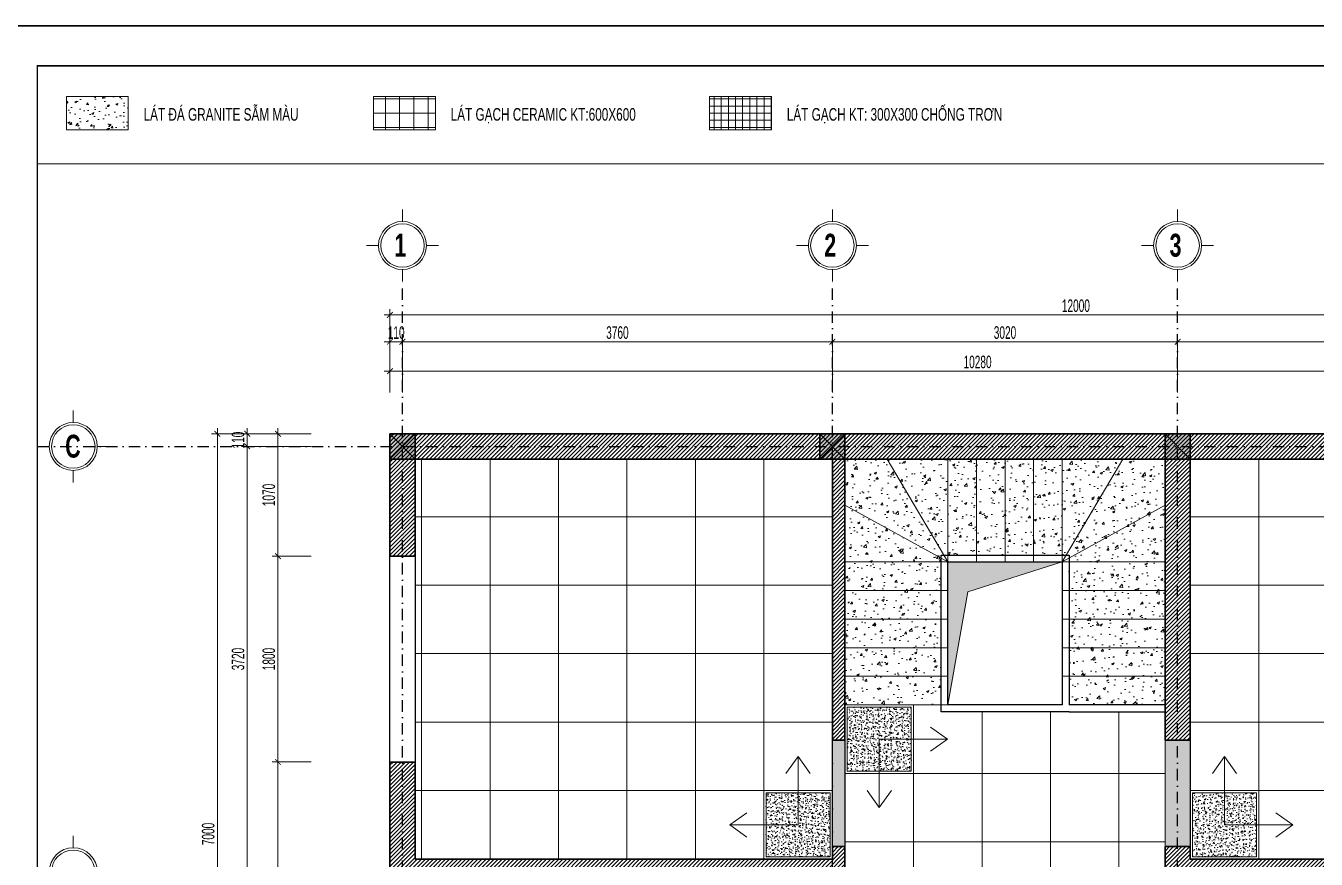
# Model space of a CAD drawing. Header units: inches. Extents: x 274208 to 641690, y -81912 to 129129.
# Drawn here: x 553686 to 564973, y 96778 to 104067 of the extents above; entities that cross this region are included whole.
import ezdxf

# ---------------------------------------------------------------- set-up
doc = ezdxf.new("R2010")
doc.units = ezdxf.units.IN
doc.header["$MEASUREMENT"] = 0
doc.header["$PDMODE"] = 3
doc.linetypes.add('DASHDOT', pattern=[1, 0.5, -0.25, 0, -0.25])
doc.linetypes.add('HIDDEN', pattern=[0.375, 0.25, -0.125])
for name, color, linetype, lineweight in [('01.Cut', 255, 'Continuous', 35), ('03.Manh', 251, 'Continuous', 13), ('05.Text', 253, 'Continuous', 18), ('06.betong', 2, 'Continuous', 35), ('08.Dim', 156, 'Continuous', 15), ('09.Hatch', 250, 'Continuous', 5), ('11.Khung bo', 32, 'Continuous', 50), ('12.Khung', 36, 'Continuous', 25)]:
    doc.layers.add(name, color=color, linetype=linetype, lineweight=lineweight)
doc.layers.add('NET VUA', color=143, linetype='Continuous')
doc.layers.add('TRUC', color=250, linetype='DASHDOT')
doc.layers.add('Tpl_Bound', color=1, linetype='Continuous', plot=False)
doc.styles.add('AVANTHB', font='')
doc.styles.add('TT5_Text Dim', font='hoatbif.shx', dxfattribs={"width": 0.6})
doc.styles.get('AVANTHB').set_extended_font_data('.VnAvantH', bold=True)
doc.dimstyles.new('TT5_Dim 1-50', dxfattribs={"dimscale": 50, "dimtxt": 2.2, "dimasz": 1, "dimexe": 1, "dimexo": 0.5, "dimgap": 0.5, "dimtad": 1, "dimdec": 0, "dimzin": 0, "dimdsep": 46, "dimtxsty": 'TT5_Text Dim', "dimblk": 'ARCHTICK', "dimcen": 0, "dimdle": 1, "dimclrd": 256, "dimclre": 256, "dimclrt": 1, "dimadec": 0, "dimazin": 0, "dimtfac": 0.015, "dimtdec": 0, "dimtix": 1, "dimtmove": 2, "dimatfit": 3, "dimldrblk": 'DOT', "dimfxl": 1, "dimtolj": 1, "dimtzin": 0, "dimlwd": -1, "dimlwe": -1, "dimarcsym": 1})

# ---------------------------------------------------------------- blocks, each defined once
blk = doc.blocks.new('100')
at = {"layer": '11.Khung bo', "const_width": 26.7}
blk.add_lwpolyline([(1860913, -945240), (1860913, -916940), (1896063, -916940), (1896063, -945240)], close=True, dxfattribs=at)
at = {"layer": '12.Khung', "color": 1}
blk.add_lwpolyline([(1901579, -945940), (1901579, -916240), (1859580, -916240), (1859580, -945940)], close=True, dxfattribs=at)
blk = doc.blocks.new('\xad3yjrtuktyl')
at = {"layer": '06.betong'}
blk.add_hatch(color=0, dxfattribs=at).paths.add_polyline_path([(-110, -110), (110, -110), (110, 110), (-110, 110)])
at = {"layer": '06.betong', "color": 0}
for p, q in [((-110, 110), (110, -110)), ((-110, -110), (110, 110))]:
    blk.add_line(p, q, dxfattribs=at)
blk.add_lwpolyline([(-110, -110), (110, -110), (110, 110), (-110, 110)], close=True, dxfattribs=at)
blk = doc.blocks.new('DANHTRUC')
for p, q in [((980383, -947347), (980383, -947137)), ((979963, -947767), (979753, -947767)), ((980803, -947767), (981013, -947767)), ((980383, -948187), (980383, -948397))]:
    blk.add_line(p, q)
for radius in [420, 380]:
    blk.add_circle((980383, -947767), radius)
blk = doc.blocks.new('_ARCHTICK')
at = {"color": 0, "linetype": 'ByBlock', "const_width": 0.15}
blk.add_lwpolyline([(-0.5, -0.5), (0.5, 0.5)], dxfattribs=at)
blk = doc.blocks.new('*D615')
at = {"layer": '08.Dim', "transparency": 16777216}
for p, q in [((556183, 100498), (555842, 100498)), ((555892, 100548), (555892, 99378)), ((556183, 99428), (555842, 99428))]:
    blk.add_line(p, q, dxfattribs=at)
at = {"layer": 'Defpoints', "color": 0, "transparency": 16777216}
for p in [(556208, 100498), (555892, 99428), (556208, 99428)]:
    blk.add_point(p, dxfattribs=at)
at = {"layer": '08.Dim', "transparency": 16777216, "xscale": 50, "yscale": 50, "zscale": 50}
for p, rotation in [((555892, 100498), 90), ((555892, 99428), 270)]:
    blk.add_blockref('_ARCHTICK', p, dxfattribs=dict(at, rotation=rotation))
at = {"layer": '08.Dim', "color": 1, "transparency": 16777216, "insert": (555812, 99963), "char_height": 110, "attachment_point": 5, "rotation": 90, "style": 'TT5_Text Dim'}
blk.add_mtext('\\A1;1070', dxfattribs=at)
blk = doc.blocks.new('_DOT')
at = {"color": 1, "linetype": 'ByBlock'}
blk.add_line((-0.5, 0), (-1, 0), dxfattribs=at)
at = {"color": 1, "linetype": 'ByBlock', "const_width": 0.5}
blk.add_lwpolyline([(-0.25, 0, 1), (0.25, 0, 1)], format="xyb", close=True, dxfattribs=at)
blk = doc.blocks.new('*D616')
at = {"layer": '08.Dim', "transparency": 16777216}
for p, q in [((555892, 99478), (555892, 97578)), ((556183, 99428), (555842, 99428)), ((556183, 97628), (555842, 97628))]:
    blk.add_line(p, q, dxfattribs=at)
at = {"layer": 'Defpoints', "color": 0, "transparency": 16777216}
for p in [(556208, 99428), (555892, 97628), (556208, 97628)]:
    blk.add_point(p, dxfattribs=at)
at = {"layer": '08.Dim', "transparency": 16777216, "xscale": 50, "yscale": 50, "zscale": 50}
for p, rotation in [((555892, 99428), 90), ((555892, 97628), 270)]:
    blk.add_blockref('_ARCHTICK', p, dxfattribs=dict(at, rotation=rotation))
at = {"layer": '08.Dim', "color": 1, "transparency": 16777216, "insert": (555812, 98528), "char_height": 110, "attachment_point": 5, "rotation": 90, "style": 'TT5_Text Dim'}
blk.add_mtext('\\A1;1800', dxfattribs=at)
blk = doc.blocks.new('*D617')
at = {"layer": '08.Dim', "transparency": 16777216}
for p, q in [((556183, 97628), (555842, 97628)), ((555892, 97678), (555892, 93448)), ((556183, 93498), (555842, 93498))]:
    blk.add_line(p, q, dxfattribs=at)
at = {"layer": 'Defpoints', "color": 0, "transparency": 16777216}
for p in [(556208, 97628), (555892, 93498), (556208, 93498)]:
    blk.add_point(p, dxfattribs=at)
at = {"layer": '08.Dim', "transparency": 16777216, "xscale": 50, "yscale": 50, "zscale": 50}
for p, rotation in [((555892, 97628), 90), ((555892, 93498), 270)]:
    blk.add_blockref('_ARCHTICK', p, dxfattribs=dict(at, rotation=rotation))
at = {"layer": '08.Dim', "color": 1, "transparency": 16777216, "insert": (555812, 95563), "char_height": 110, "attachment_point": 5, "rotation": 90, "style": 'TT5_Text Dim'}
blk.add_mtext('\\A1;4130', dxfattribs=at)
blk = doc.blocks.new('*D618')
at = {"layer": '08.Dim', "transparency": 16777216}
for p, q in [((556183, 100498), (555573, 100498)), ((555623, 100498), (555623, 100548)), ((555623, 100498), (555623, 100388)), ((556183, 100388), (555573, 100388)), ((555623, 100388), (555623, 100338))]:
    blk.add_line(p, q, dxfattribs=at)
at = {"layer": 'Defpoints', "color": 0, "transparency": 16777216}
for p in [(556208, 100498), (555623, 100388), (556208, 100388)]:
    blk.add_point(p, dxfattribs=at)
at = {"layer": '08.Dim', "transparency": 16777216, "xscale": 50, "yscale": 50, "zscale": 50}
for p, rotation in [((555623, 100498), 270), ((555623, 100388), 90)]:
    blk.add_blockref('_ARCHTICK', p, dxfattribs=dict(at, rotation=rotation))
at = {"layer": '08.Dim', "color": 1, "transparency": 16777216, "insert": (555543, 100443), "char_height": 110, "attachment_point": 5, "rotation": 90, "style": 'TT5_Text Dim'}
blk.add_mtext('\\A1;110', dxfattribs=at)
blk = doc.blocks.new('*D619')
at = {"layer": '08.Dim', "transparency": 16777216}
for p, q in [((556183, 100388), (555573, 100388)), ((555623, 100438), (555623, 96618)), ((556183, 96668), (555573, 96668))]:
    blk.add_line(p, q, dxfattribs=at)
at = {"layer": 'Defpoints', "color": 0, "transparency": 16777216}
for p in [(556208, 100388), (555623, 96668), (556208, 96668)]:
    blk.add_point(p, dxfattribs=at)
at = {"layer": '08.Dim', "transparency": 16777216, "xscale": 50, "yscale": 50, "zscale": 50}
for p, rotation in [((555623, 100388), 90), ((555623, 96668), 270)]:
    blk.add_blockref('_ARCHTICK', p, dxfattribs=dict(at, rotation=rotation))
at = {"layer": '08.Dim', "color": 1, "transparency": 16777216, "insert": (555543, 98528), "char_height": 110, "attachment_point": 5, "rotation": 90, "style": 'TT5_Text Dim'}
blk.add_mtext('\\A1;3720', dxfattribs=at)
blk = doc.blocks.new('*D622')
at = {"layer": '08.Dim', "transparency": 16777216}
for p, q in [((556183, 100498), (555312, 100498)), ((555362, 100548), (555362, 93448)), ((556183, 93498), (555312, 93498))]:
    blk.add_line(p, q, dxfattribs=at)
at = {"layer": 'Defpoints', "color": 0, "transparency": 16777216}
for p in [(556208, 100498), (555362, 93498), (556208, 93498)]:
    blk.add_point(p, dxfattribs=at)
at = {"layer": '08.Dim', "transparency": 16777216, "xscale": 50, "yscale": 50, "zscale": 50}
for p, rotation in [((555362, 100498), 90), ((555362, 93498), 270)]:
    blk.add_blockref('_ARCHTICK', p, dxfattribs=dict(at, rotation=rotation))
at = {"layer": '08.Dim', "color": 1, "transparency": 16777216, "insert": (555282, 96998), "char_height": 110, "attachment_point": 5, "rotation": 90, "style": 'TT5_Text Dim'}
blk.add_mtext('\\A1;7000', dxfattribs=at)
blk = doc.blocks.new('*D636')
at = {"layer": '08.Dim', "transparency": 16777216}
for p, q in [((556821, 101046), (567201, 101046)), ((556871, 100859), (556871, 101096)), ((567151, 100859), (567151, 101096))]:
    blk.add_line(p, q, dxfattribs=at)
at = {"layer": 'Defpoints', "color": 0, "transparency": 16777216}
for p in [(567151, 101046), (556871, 100834), (567151, 100834)]:
    blk.add_point(p, dxfattribs=at)
at = {"layer": '08.Dim', "transparency": 16777216, "xscale": 50, "yscale": 50, "zscale": 50, "rotation": 180}
blk.add_blockref('_ARCHTICK', (556871, 101046), dxfattribs=at)
at = {"layer": '08.Dim', "transparency": 16777216, "xscale": 50, "yscale": 50, "zscale": 50}
blk.add_blockref('_ARCHTICK', (567151, 101046), dxfattribs=at)
at = {"layer": '08.Dim', "color": 1, "transparency": 16777216, "insert": (562011, 101126), "char_height": 110, "attachment_point": 5, "style": 'TT5_Text Dim'}
blk.add_mtext('\\A1;10280', dxfattribs=at)
blk = doc.blocks.new('*D638')
at = {"layer": '08.Dim', "transparency": 16777216}
for p, q in [((556871, 100859), (556871, 101353)), ((556981, 100859), (556981, 101353)), ((556871, 101303), (556821, 101303)), ((556871, 101303), (556981, 101303)), ((556981, 101303), (557031, 101303))]:
    blk.add_line(p, q, dxfattribs=at)
at = {"layer": 'Defpoints', "color": 0, "transparency": 16777216}
for p in [(556981, 101303), (556871, 100834), (556981, 100834)]:
    blk.add_point(p, dxfattribs=at)
at = {"layer": '08.Dim', "transparency": 16777216, "xscale": 50, "yscale": 50, "zscale": 50}
blk.add_blockref('_ARCHTICK', (556871, 101303), dxfattribs=at)
at = {"layer": '08.Dim', "transparency": 16777216, "xscale": 50, "yscale": 50, "zscale": 50, "rotation": 180}
blk.add_blockref('_ARCHTICK', (556981, 101303), dxfattribs=at)
at = {"layer": '08.Dim', "color": 1, "transparency": 16777216, "insert": (556926, 101383), "char_height": 110, "attachment_point": 5, "style": 'TT5_Text Dim'}
blk.add_mtext('\\A1;110', dxfattribs=at)
blk = doc.blocks.new('*D639')
at = {"layer": '08.Dim', "transparency": 16777216}
for p, q in [((556981, 100859), (556981, 101353)), ((560741, 100859), (560741, 101353)), ((556931, 101303), (560791, 101303))]:
    blk.add_line(p, q, dxfattribs=at)
at = {"layer": 'Defpoints', "color": 0, "transparency": 16777216}
for p in [(560741, 101303), (556981, 100834), (560741, 100834)]:
    blk.add_point(p, dxfattribs=at)
at = {"layer": '08.Dim', "transparency": 16777216, "xscale": 50, "yscale": 50, "zscale": 50, "rotation": 180}
blk.add_blockref('_ARCHTICK', (556981, 101303), dxfattribs=at)
at = {"layer": '08.Dim', "transparency": 16777216, "xscale": 50, "yscale": 50, "zscale": 50}
blk.add_blockref('_ARCHTICK', (560741, 101303), dxfattribs=at)
at = {"layer": '08.Dim', "color": 1, "transparency": 16777216, "insert": (558861, 101383), "char_height": 110, "attachment_point": 5, "style": 'TT5_Text Dim'}
blk.add_mtext('\\A1;3760', dxfattribs=at)
blk = doc.blocks.new('*D640')
at = {"layer": '08.Dim', "transparency": 16777216}
for p, q in [((560741, 100859), (560741, 101353)), ((563761, 100859), (563761, 101353)), ((560691, 101303), (563811, 101303))]:
    blk.add_line(p, q, dxfattribs=at)
at = {"layer": 'Defpoints', "color": 0, "transparency": 16777216}
for p in [(563761, 101303), (560741, 100834), (563761, 100834)]:
    blk.add_point(p, dxfattribs=at)
at = {"layer": '08.Dim', "transparency": 16777216, "xscale": 50, "yscale": 50, "zscale": 50, "rotation": 180}
blk.add_blockref('_ARCHTICK', (560741, 101303), dxfattribs=at)
at = {"layer": '08.Dim', "transparency": 16777216, "xscale": 50, "yscale": 50, "zscale": 50}
blk.add_blockref('_ARCHTICK', (563761, 101303), dxfattribs=at)
at = {"layer": '08.Dim', "color": 1, "transparency": 16777216, "insert": (562251, 101383), "char_height": 110, "attachment_point": 5, "style": 'TT5_Text Dim'}
blk.add_mtext('\\A1;3020', dxfattribs=at)
blk = doc.blocks.new('*D641')
at = {"layer": '08.Dim', "transparency": 16777216}
for p, q in [((563761, 100859), (563761, 101353)), ((568261, 100859), (568261, 101353)), ((563711, 101303), (568311, 101303))]:
    blk.add_line(p, q, dxfattribs=at)
at = {"layer": 'Defpoints', "color": 0, "transparency": 16777216}
for p in [(568261, 101303), (563761, 100834), (568261, 100834)]:
    blk.add_point(p, dxfattribs=at)
at = {"layer": '08.Dim', "transparency": 16777216, "xscale": 50, "yscale": 50, "zscale": 50, "rotation": 180}
blk.add_blockref('_ARCHTICK', (563761, 101303), dxfattribs=at)
at = {"layer": '08.Dim', "transparency": 16777216, "xscale": 50, "yscale": 50, "zscale": 50}
blk.add_blockref('_ARCHTICK', (568261, 101303), dxfattribs=at)
at = {"layer": '08.Dim', "color": 1, "transparency": 16777216, "insert": (566011, 101383), "char_height": 110, "attachment_point": 5, "style": 'TT5_Text Dim'}
blk.add_mtext('\\A1;4500', dxfattribs=at)
blk = doc.blocks.new('*D643')
at = {"layer": '08.Dim', "transparency": 16777216}
for p, q in [((556871, 100859), (556871, 101588)), ((568871, 100859), (568871, 101588)), ((556821, 101538), (568921, 101538))]:
    blk.add_line(p, q, dxfattribs=at)
at = {"layer": 'Defpoints', "color": 0, "transparency": 16777216}
for p in [(568871, 101538), (556871, 100834), (568871, 100834)]:
    blk.add_point(p, dxfattribs=at)
at = {"layer": '08.Dim', "transparency": 16777216, "xscale": 50, "yscale": 50, "zscale": 50, "rotation": 180}
blk.add_blockref('_ARCHTICK', (556871, 101538), dxfattribs=at)
at = {"layer": '08.Dim', "transparency": 16777216, "xscale": 50, "yscale": 50, "zscale": 50}
blk.add_blockref('_ARCHTICK', (568871, 101538), dxfattribs=at)
at = {"layer": '08.Dim', "color": 1, "transparency": 16777216, "insert": (562871, 101618), "char_height": 110, "attachment_point": 5, "style": 'TT5_Text Dim'}
blk.add_mtext('\\A1;12000', dxfattribs=at)
blk = doc.blocks.new('jhgfyhtfhdfdf')
at = {"layer": '09.Hatch'}
h = blk.add_hatch(dxfattribs=at)
h.set_pattern_fill('AR-CONC', color=256, scale=10, double=1)
h.set_pattern_definition([(50, (-155818.35, 46424.25), (71.726018, -6.275213), [7.5, -82.5]), (355, (-155818.35, 46424.25), (-13.875133, 75.219213), [6, -66]), (100.451444, (-155812.375, 46423.73), (57.850885, 68.944), [6.37402, -70.11421]), (46.1842, (-155818.35, 46444.25), (106.724133, -16.55193), [11.25, -123.75]), (96.635635, (-155809.46, 46442.87), (93.466195, 97.41186), [9.561034, -105.171376]), (351.184164, (-155818.35, 46444.25), (93.466195, 97.41186), [9, -99]), (21, (-155808.35, 46439.25), (59.690705, -40.26189), [7.5, -82.5]), (326, (-155808.35, 46439.25), (24.331533, 72.515005), [6, -66]), (71.451445, (-155803.38, 46435.896), (84.022238, 32.253115), [6.37402, -70.11421]), (37.5, (-155818.352, 46424.25), (1.2159855, 33.2893854), [0, -65.2, 0, -67, 0, -66.25]), (7.5, (-155818.352, 46424.25), (26.306954, 39.441171), [0, -38.2, 0, -63.7, 0, -25.25]), (327.5, (-155840.652, 46424.25), (53.3822436, -2.255487), [0, -25, 0, -78, 0, -103.5]), (317.5, (-155850.65, 46424.25), (58.318617, 10.010498), [0, -32.5, 0, -51.8, 0, -73.5])])
h.paths.add_polyline_path([(-280, -280), (280, -280), (280, 280), (-280, 280)])
at = {"layer": '09.Hatch', "color": 1}
for p, q in [((0, 597), (-106, 449)), ((0, 0), (0, 597)), ((0, 597), (106, 449)), ((0, 0), (597, 0)), ((597, 0), (449, 106)), ((597, 0), (449, -106))]:
    blk.add_line(p, q, dxfattribs=at)
at = {"layer": '09.Hatch'}
blk.add_lwpolyline([(-300, -300), (300, -300), (300, 300), (-300, 300)], close=True, dxfattribs=at)
at = {"layer": '09.Hatch', "color": 1}
blk.add_lwpolyline([(-280, -280), (280, -280), (280, 280), (-280, 280)], close=True, dxfattribs=at)

msp = doc.modelspace()

# ---------------------------------------------------------------- hatches: boundary and pattern name
at = {"layer": '09.Hatch'}
h = msp.add_hatch(dxfattribs=at)
h.set_pattern_fill('AR-CONC', color=256, scale=25, style=0)
h.set_pattern_definition([(50, (610895.27, 61046.08), (179.31505, -15.68803), [18.75, -206.25]), (355, (610895.27, 61046.08), (-34.68783, 188.04803), [15, -165]), (100.45144, (610910.2, 61044.77), (144.6272, 172.36), [15.93505, -175.28553]), (46.1842, (610895.27, 61096.08), (266.8103, -41.3798), [28.125, -309.375]), (96.63564, (610917.5, 61092.63), (233.6655, 243.52965), [23.9026, -262.9284]), (351.18416, (610895.27, 61096.08), (233.6655, 243.5297), [22.5, -247.5]), (21, (610920.27, 61083.58), (149.22676, -100.65472), [18.75, -206.25]), (326, (610920.27, 61083.58), (60.82883, 181.2875), [15, -165]), (71.45144, (610932.7, 61075.2), (210.0556, 80.6328), [15.93505, -175.28553]), (37.5, (610895.265, 61046.08), (3.039964, 83.223463), [0, -163, 0, -167.5, 0, -165.625]), (7.5, (610895.265, 61046.08), (65.76738, 98.60293), [0, -95.5, 0, -159.25, 0, -63.125]), (327.5, (610839.515, 61046.08), (133.45561, -5.63872), [0, -62.5, 0, -195, 0, -258.75]), (317.5, (610814.52, 61046.08), (145.79654, 25.02625), [0, -81.25, 0, -129.5, 0, -183.75])])
h.paths.add_polyline_path([(554041.3, 103449.4), (554583, 103449.4), (554583, 103156), (554041.3, 103156)])
at = {"layer": '09.Hatch', "linetype": 'HIDDEN'}
h = msp.add_hatch(dxfattribs=at)
h.set_pattern_fill('NET', color=256, scale=1000, style=0)
h.set_pattern_definition([(0, (566331.2, 99677.58), (0, 125), []), (90, (566331.2, 99677.58), (-125, 8e-15), [])])
h.paths.add_polyline_path([(556727.5, 103449.4), (557269.1, 103449.4), (557269.1, 103156), (556727.5, 103156)])
h = msp.add_hatch(dxfattribs=at)
h.set_pattern_fill('NET', color=256, scale=500, style=0)
h.set_pattern_definition([(0, (566331.196, 99677.585), (0, 62.5), []), (90, (566331.196, 99677.585), (-62.5, 4e-15), [])])
h.paths.add_polyline_path([(559667.6, 103449.4), (560209.2, 103449.4), (560209.2, 103156), (559667.6, 103156)])
at = {"layer": '09.Hatch'}
h = msp.add_hatch(dxfattribs=at)
h.set_pattern_fill('ANSI31', color=256, scale=200)
h.set_pattern_definition([(45, (556871.196, 93497.585), (-17.67767, 17.67767), [])])
h.paths.add_polyline_path([(557091.2, 100277.6), (558641.2, 100277.6), (560741.2, 100277.6), (560741.2, 97817.6), (560851.2, 97817.6), (560851.2, 100277.6), (561351.2, 100277.6), (563651.2, 100277.6), (563651.2, 97817.6), (563871.2, 97817.6), (563871.2, 100277.6), (566931.2, 100277.6), (566931.2, 100027.6), (567151.2, 100027.6), (567151.2, 100497.6), (561351.2, 100497.6), (558641.2, 100497.6), (556871.2, 100497.6), (556871.2, 99427.6), (557091.2, 99427.6)])
h.paths.add_polyline_path([(557091.2, 96667.6), (560741.2, 96667.6), (560741.2, 96447.6), (560851.2, 96447.6), (560851.2, 96777.6), (560851.2, 96887.6), (560741.2, 96887.6), (560741.2, 96777.6), (557091.2, 96777.6), (557091.2, 97627.6), (556871.2, 97627.6), (556871.2, 94857.6), (556871.2, 93497.6), (558691.2, 93497.6), (558691.2, 93717.6), (557091.2, 93717.6), (557091.2, 94857.6)])
h.paths.add_polyline_path([(560741.2, 93717.6), (560091.2, 93717.6), (560091.2, 93497.6), (561851.2, 93497.6), (561851.2, 93717.6), (560851.2, 93717.6), (560851.2, 95017.6), (562741.2, 95017.6), (562741.2, 95127.6), (560851.2, 95127.6), (560851.2, 95517.6), (560741.2, 95517.6)])
h.paths.add_polyline_path([(564161.2, 93497.6), (564161.2, 93717.6), (563761.2, 93717.6), (563761.2, 95517.6), (563651.2, 95517.6), (563651.2, 95127.6), (563541.2, 95127.6), (563541.2, 95017.6), (563651.2, 95017.6), (563651.2, 93717.6), (562451.2, 93717.6), (562451.2, 93497.6)])
h.paths.add_polyline_path([(565361.2, 93717.6), (565361.2, 93497.6), (568871.2, 93497.6), (569171.2, 93497.6), (569171.2, 93717.6), (568871.2, 93717.6), (568871.2, 94717.6), (568981.2, 94717.6), (568981.2, 95117.6), (568651.2, 95117.6), (568651.2, 93717.6)])
h.paths.add_polyline_path([(567151.2, 96777.6), (567151.2, 97027.6), (566931.2, 97027.6), (566931.2, 96777.6), (563871.2, 96777.6), (563871.2, 96887.6), (563651.2, 96887.6), (563651.2, 96777.6), (563651.2, 96447.6), (563761.2, 96447.6), (563761.2, 96667.6), (566931.2, 96667.6), (566931.2, 96557.6), (568651.2, 96557.6), (568871.2, 96557.6), (568871.2, 96777.6), (567871.2, 96777.6)])
at = {"layer": '09.Hatch', "linetype": 'HIDDEN'}
h = msp.add_hatch(dxfattribs=at)
h.set_pattern_fill('NET', color=256, scale=4790, style=0)
h.set_pattern_definition([(0, (560141.2, 97377.6), (0, 598.75), []), (90, (560141.2, 97377.6), (-598.75, 4e-14), [])])
h.paths.add_polyline_path([(557091.2, 100277.6), (560741.2, 100277.6), (560741.2, 96777.6), (557091.2, 96777.6)])
at = {"layer": '09.Hatch'}
h = msp.add_hatch(dxfattribs=at)
h.set_pattern_fill('AR-CONC', color=256, scale=30, style=0)
h.set_pattern_definition([(50, (560851.2, 98127.58), (215.178, -18.826), [22.5, -247.5]), (355, (560851.2, 98127.58), (-41.625, 225.658), [18, -198]), (100.4514, (560869.13, 98126.02), (173.553, 206.832), [19.122, -210.343]), (46.184, (560851.2, 98187.58), (320.172, -49.656), [33.75, -371.25]), (96.636, (560877.88, 98183.45), (280.399, 292.236), [28.683, -315.514]), (351.184, (560851.2, 98187.6), (280.4, 292.236), [27, -297]), (21, (560881.2, 98172.58), (179.072, -120.786), [22.5, -247.5]), (326, (560881.2, 98172.58), (72.995, 217.545), [18, -198]), (71.4514, (560896.12, 98162.52), (252.067, 96.759), [19.122, -210.343]), (37.5, (560851.2, 98127.585), (3.648, 99.8682), [0, -195.6, 0, -201, 0, -198.75]), (7.5, (560851.2, 98127.58), (78.921, 118.3235), [0, -114.6, 0, -191.1, 0, -75.75]), (327.5, (560784.3, 98127.585), (160.1467, -6.7665), [0, -75, 0, -234, 0, -310.5]), (317.5, (560754.3, 98127.58), (174.956, 30.0315), [0, -97.5, 0, -155.4, 0, -220.5])])
h.paths.add_polyline_path([(561691.2, 98377.6), (560851.2, 98377.6), (560851.2, 98127.6), (561451.2, 98127.6), (561691.2, 98127.6)])
h.paths.add_polyline_path([(561691.2, 98627.6), (560851.2, 98627.6), (560851.2, 98377.6), (561691.2, 98377.6)])
h.paths.add_polyline_path([(561691.2, 98877.6), (560851.2, 98877.6), (560851.2, 98627.6), (561691.2, 98627.6)])
h.paths.add_polyline_path([(561691.2, 99127.6), (560851.2, 99127.6), (560851.2, 98877.6), (561691.2, 98877.6)])
h.paths.add_polyline_path([(561691.2, 99377.6), (560851.2, 99377.6), (560851.2, 99127.6), (561691.2, 99127.6)])
h.paths.add_polyline_path([(560851.2, 99873), (560851.2, 99377.6), (561691.2, 99377.6), (561691.2, 99410.6)])
h.paths.add_polyline_path([(561219.5, 100277.6), (560851.2, 100277.6), (560851.2, 99873), (561691.2, 99410.6), (561691.2, 99437.6), (561715.8, 99437.6)])
h.paths.add_polyline_path([(561751.2, 100277.6), (561351.2, 100277.6), (561219.5, 100277.6), (561715.8, 99437.6), (561751.2, 99437.6)])
h.paths.add_polyline_path([(562001.2, 100277.6), (561751.2, 100277.6), (561751.2, 99437.6), (562001.2, 99437.6)])
h.paths.add_polyline_path([(562251.2, 100277.6), (562001.2, 100277.6), (562001.2, 99437.6), (562251.2, 99437.6)])
h.paths.add_polyline_path([(562501.2, 100277.6), (562251.2, 100277.6), (562251.2, 99437.6), (562501.2, 99437.6)])
h.paths.add_polyline_path([(562751.2, 100277.6), (562501.2, 100277.6), (562501.2, 99437.6), (562751.2, 99437.6)])
h.paths.add_polyline_path([(563282.9, 100277.6), (562751.2, 100277.6), (562751.2, 99437.6), (562786.6, 99437.6)])
h.paths.add_polyline_path([(563651.2, 99873), (563651.2, 100277.6), (563282.9, 100277.6), (562786.6, 99437.6), (562811.2, 99437.6), (562811.2, 99410.6)])
h.paths.add_polyline_path([(563651.2, 99873), (562811.2, 99410.6), (562811.2, 99377.6), (563651.2, 99377.6)])
h.paths.add_polyline_path([(563651.2, 99377.6), (562811.2, 99377.6), (562811.2, 99127.6), (563651.2, 99127.6)])
h.paths.add_polyline_path([(563651.2, 99127.6), (562811.2, 99127.6), (562811.2, 98877.6), (563651.2, 98877.6)])
h.paths.add_polyline_path([(563651.2, 98877.6), (562811.2, 98877.6), (562811.2, 98627.6), (563651.2, 98627.6)])
h.paths.add_polyline_path([(563651.2, 98627.6), (562811.2, 98627.6), (562811.2, 98377.6), (563651.2, 98377.6)])
h.paths.add_polyline_path([(563651.2, 98377.6), (562811.2, 98377.6), (562811.2, 98127.6), (563651.2, 98127.6)])
at = {"layer": '09.Hatch', "linetype": 'HIDDEN'}
h = msp.add_hatch(dxfattribs=at)
h.set_pattern_fill('NET', color=256, scale=4790, style=0)
h.set_pattern_definition([(0, (564471.2, 97377.6), (0, 598.75), []), (90, (564471.2, 97377.6), (-598.75, 4e-14), [])])
h.paths.add_polyline_path([(563871.2, 100277.6), (566931.2, 100277.6), (566931.2, 96777.6), (563871.2, 96777.6)])
at = {"layer": '09.Hatch'}
h = msp.add_hatch(dxfattribs=at)
h.set_pattern_fill('AR-CONC', color=256, scale=30, style=0)
h.set_pattern_definition([(50, (560741.2, 95017.58), (215.178, -18.8256), [22.5, -247.5]), (355, (560741.2, 95017.58), (-41.6254, 225.6576), [18, -198]), (100.4514, (560759.13, 95016.02), (173.5527, 206.832), [19.122, -210.3426]), (46.1842, (560741.2, 95077.58), (320.172, -49.656), [33.75, -371.25]), (96.6356, (560767.88, 95073.45), (280.399, 292.236), [28.683, -315.514]), (351.184, (560741.2, 95077.6), (280.399, 292.236), [27, -297]), (21, (560771.2, 95062.58), (179.072, -120.7857), [22.5, -247.5]), (326, (560771.2, 95062.58), (72.9946, 217.545), [18, -198]), (71.4514, (560786.12, 95052.52), (252.0667, 96.7593), [19.122, -210.3426]), (37.5, (560741.2, 95017.585), (3.64796, 99.86816), [0, -195.6, 0, -201, 0, -198.75]), (7.5, (560741.2, 95017.58), (78.9209, 118.3235), [0, -114.6, 0, -191.1, 0, -75.75]), (327.5, (560674.3, 95017.585), (160.1467, -6.7665), [0, -75, 0, -234, 0, -310.5]), (317.5, (560644.3, 95017.58), (174.9559, 30.0315), [0, -97.5, 0, -155.4, 0, -220.5])])
h.paths.add_polyline_path([(560741.2, 96887.6), (560851.2, 96887.6), (560851.2, 97817.6), (560741.2, 97817.6)])
h.paths.add_polyline_path([(560741.2, 95517.6), (560851.2, 95517.6), (560851.2, 96447.6), (560741.2, 96447.6)])
h.paths.add_polyline_path([(562741.2, 95127.6), (563541.2, 95127.6), (563541.2, 95017.6), (562741.2, 95017.6)])
h.paths.add_polyline_path([(563651.2, 95517.6), (563761.2, 95517.6), (563761.2, 96447.6), (563651.2, 96447.6)])
h.paths.add_polyline_path([(563651.2, 96887.6), (563871.2, 96887.6), (563871.2, 97817.6), (563651.2, 97817.6)])
h.paths.add_polyline_path([(566931.2, 100027.6), (567151.2, 100027.6), (567151.2, 97027.6), (566931.2, 97027.6)])
h = msp.add_hatch(color=253, dxfattribs=at)
h.dxf.hatch_style = 1
h.paths.add_polyline_path([(562751.2, 99377.6), (561751.2, 99377.6), (561751.2, 98127.6), (561925.6, 99115)])
at = {"layer": '09.Hatch', "linetype": 'HIDDEN'}
h = msp.add_hatch(dxfattribs=at)
h.set_pattern_fill('NET', color=256, scale=4790, style=0)
h.set_pattern_definition([(0, (561451.2, 97527.6), (0, 598.75), []), (90, (561451.2, 97527.6), (-598.75, 4e-14), [])])
h.paths.add_polyline_path([(560851.2, 95127.6), (560851.2, 98127.6), (561691.2, 98127.6), (561691.2, 98067.6), (563651.2, 98067.6), (563651.2, 95127.6)])

# ---------------------------------------------------------------- linework, layer by layer
at = {"layer": '01.Cut'}
for p, q in [((567151.2, 100497.6), (561351.2, 100497.6)), ((558641.2, 100277.6), (557091.2, 100277.6)), ((557091.2, 100277.6), (557091.2, 99427.6)), ((560741.2, 100277.6), (558641.2, 100277.6)), ((560741.2, 97817.6), (560741.2, 100277.6)), ((561351.2, 100277.6), (560851.2, 100277.6)), ((560851.2, 97817.6), (560851.2, 100277.6)), ((563651.2, 100277.6), (561351.2, 100277.6)), ((566931.2, 100277.6), (563871.2, 100277.6)), ((557091.2, 99427.6), (556871.2, 99427.6)), ((560741.2, 97817.6), (560851.2, 97817.6)), ((563651.2, 97817.6), (563871.2, 97817.6)), ((557091.2, 97627.6), (556871.2, 97627.6)), ((557091.2, 97627.6), (557091.2, 96777.6)), ((560741.2, 96887.6), (560851.2, 96887.6)), ((563651.2, 96887.6), (563871.2, 96887.6)), ((557091.2, 96777.6), (560741.2, 96777.6)), ((560851.2, 96777.6), (560851.2, 96447.6)), ((563651.2, 96777.6), (563651.2, 96447.6)), ((563871.2, 96777.6), (566931.2, 96777.6))]:
    msp.add_line(p, q, dxfattribs=at)
for points in [[(558641.2, 100497.6), (556871.2, 100497.6), (556871.2, 99427.6)], [(561351.2, 100497.6), (558641.2, 100497.6)], [(563651.2, 100277.6), (563651.2, 97817.6)], [(563871.2, 97817.6), (563871.2, 100277.6)], [(556871.2, 97627.6), (556871.2, 94857.6)], [(560741.2, 96777.6), (560741.2, 96887.6), (560851.2, 96887.6), (560851.2, 96777.6)], [(563651.2, 96887.6), (563651.2, 96777.6)], [(563871.2, 96777.6), (563871.2, 96887.6)]]:
    msp.add_lwpolyline(points, dxfattribs=at)
at = {"layer": '03.Manh'}
for p, q in [((561751.2, 99377.6), (561219.5, 100277.6)), ((561751.2, 100277.6), (561751.2, 99377.6)), ((562001.2, 99377.6), (562001.2, 100277.6)), ((562251.2, 99377.6), (562251.2, 100277.6)), ((562501.2, 99377.6), (562501.2, 100277.6)), ((562751.2, 100277.6), (562751.2, 99377.6)), ((562751.2, 99377.6), (563282.9, 100277.6)), ((561751.2, 99377.6), (560851.2, 99873)), ((562751.2, 99377.6), (563651.2, 99873)), ((561751.2, 99377.6), (560851.2, 99377.6)), ((563651.2, 99377.6), (562751.2, 99377.6)), ((561751.2, 99127.6), (560851.2, 99127.6)), ((563651.2, 99127.6), (562751.2, 99127.6)), ((561751.2, 98877.6), (560851.2, 98877.6)), ((563651.2, 98877.6), (562751.2, 98877.6)), ((561751.2, 98627.6), (560851.2, 98627.6)), ((563651.2, 98627.6), (562751.2, 98627.6)), ((561751.2, 98377.6), (560851.2, 98377.6)), ((561751.2, 98377.6), (560851.2, 98377.6)), ((563651.2, 98377.6), (562751.2, 98377.6)), ((563651.2, 98377.6), (562751.2, 98377.6)), ((561751.2, 98127.6), (560851.2, 98127.6))]:
    msp.add_line(p, q, dxfattribs=at)
for points in [[(554041.3, 103449.4), (554583, 103449.4), (554583, 103156), (554041.3, 103156)], [(556727.5, 103449.4), (557269.1, 103449.4), (557269.1, 103156), (556727.5, 103156)], [(559667.6, 103449.4), (560209.2, 103449.4), (560209.2, 103156), (559667.6, 103156)]]:
    msp.add_lwpolyline(points, close=True, dxfattribs=at)
for points in [[(553786.8, 102860.2), (571361.7, 102860.2)], [(561751.2, 98127.6), (561925.6, 99115), (562751.2, 99377.6)]]:
    msp.add_lwpolyline(points, dxfattribs=at)
at = {"layer": '03.Manh', "ltscale": 200}
for points in [[(560741.2, 96887.6), (560851.2, 96887.6), (560851.2, 97817.6), (560741.2, 97817.6)], [(563651.2, 96887.6), (563871.2, 96887.6), (563871.2, 97817.6), (563651.2, 97817.6)]]:
    msp.add_lwpolyline(points, close=True, dxfattribs=at)
at = {"layer": 'NET VUA'}
for p, q in [((563651.2, 98127.6), (562811.2, 98127.6)), ((562811.2, 98067.6), (563651.2, 98067.6))]:
    msp.add_line(p, q, dxfattribs=at)
msp.add_lwpolyline([(562811.2, 98067.6), (561691.2, 98067.6), (561691.2, 99437.6), (562811.2, 99437.6), (562811.2, 98127.6)], dxfattribs=at)
for points in [[(557091.2, 97627.6), (556871.2, 97627.6), (556871.2, 99427.6), (557091.2, 99427.6)], [(562751.2, 98127.6), (561751.2, 98127.6), (561751.2, 99377.6), (562751.2, 99377.6)]]:
    msp.add_lwpolyline(points, close=True, dxfattribs=at)
at = {"layer": 'Tpl_Bound', "color": 1}
msp.add_lwpolyline([(553120.2, 89216.7), (553120.2, 104066.6), (574120, 104066.6), (574120, 89216.7)], close=True, dxfattribs=at)
at = {"layer": 'TRUC', "ltscale": 200}
for p, q in [((556981.2, 92064.6), (556981.2, 101862.1)), ((560741.2, 92064.6), (560741.2, 101862.1)), ((563761.2, 92064.6), (563761.2, 101862.1)), ((553786.8, 100387.6), (571361.7, 100387.6))]:
    msp.add_line(p, q, dxfattribs=at)

# ---------------------------------------------------------------- block references
at = {"layer": '01.Cut'}
for p in [(556981.2, 100387.6), (560741.2, 100387.6), (563761.2, 100387.6)]:
    msp.add_blockref('\xad3yjrtuktyl', p, dxfattribs=at)
at = {"layer": '05.Text', "xscale": 0.5, "yscale": 0.5, "zscale": 0.5}
for name, p in [('100', (-376669.6, 562186.6)), ('DANHTRUC', (66789.5, 576028.7)), ('DANHTRUC', (70549.5, 576028.7)), ('DANHTRUC', (73569.5, 576028.7)), ('DANHTRUC', (63910.2, 574270.9)), ('DANHTRUC', (63910.2, 570550.9))]:
    msp.add_blockref(name, p, dxfattribs=at)
at = {"layer": '09.Hatch', "xscale": -1, "rotation": 180}
msp.add_blockref('jhgfyhtfhdfdf', (561151.2, 97827.6), dxfattribs=at)
at = {"layer": '09.Hatch', "xscale": -1}
msp.add_blockref('jhgfyhtfhdfdf', (560441.2, 97077.6), dxfattribs=at)
at = {"layer": '09.Hatch'}
msp.add_blockref('jhgfyhtfhdfdf', (564171.2, 97077.6), dxfattribs=at)

# ---------------------------------------------------------------- texts
at = {"layer": '05.Text', "width": 0.7}
for s, height, style, p in [('L¸T §¸ GRANITE SÉM MµU', 110, 'TT5_Text Dim', (554716.2, 103236.9)), ('L¸T G¹CH CERAMIC KT:600X600', 110, 'TT5_Text Dim', (557402.4, 103236.9)), ('L¸T G¹CH KT: 300X300 CHèNG TR¥N', 110, 'TT5_Text Dim', (560342.5, 103236.9)), ('1', 200, 'AVANTHB', (556910.4, 102047.8)), ('2', 200, 'AVANTHB', (560670.4, 102047.8)), ('3', 200, 'AVANTHB', (563690.4, 102047.8)), ('c', 200, 'AVANTHB', (554031, 100289.9))]:
    msp.add_text(s, height=height, dxfattribs=dict(at, style=style)).set_placement(p)

# ---------------------------------------------------------------- dimensions: what is measured, and where the dimension line sits
at = {"layer": '08.Dim'}
for base, p1, p2, picture, middle in [((568871.2, 101537.6), (556871.2, 100833.6), (568871.2, 100833.6), '*D643', (562871.2, 101617.6)), ((556981.2, 101302.6), (556871.2, 100833.6), (556981.2, 100833.6), '*D638', (556926.2, 101382.6)), ((560741.2, 101302.6), (556981.2, 100833.6), (560741.2, 100833.6), '*D639', (558861.2, 101382.6)), ((563761.2, 101302.6), (560741.2, 100833.6), (563761.2, 100833.6), '*D640', (562251.2, 101382.6)), ((568261.2, 101302.6), (563761.2, 100833.6), (568261.2, 100833.6), '*D641', (566011.2, 101382.6)), ((567151.2, 101045.9), (556871.2, 100833.6), (567151.2, 100833.6), '*D636', (562011.2, 101125.9))]:
    dim = msp.add_linear_dim(base=base, p1=p1, p2=p2, dimstyle='TT5_Dim 1-50', dxfattribs=at)
    dim.commit()
    dim.dimension.update_dxf_attribs({"geometry": picture, "text_midpoint": middle})
for base, p1, p2, picture, middle in [((555623, 100387.6), (556207.9, 100497.6), (556207.9, 100387.6), '*D618', (555543, 100442.6)), ((555361.5, 93497.6), (556207.9, 100497.6), (556207.9, 93497.6), '*D622', (555281.5, 96997.6)), ((555892.3, 99427.6), (556207.9, 100497.6), (556207.9, 99427.6), '*D615', (555812.3, 99962.6)), ((555623, 96667.6), (556207.9, 100387.6), (556207.9, 96667.6), '*D619', (555543, 98527.6)), ((555892.3, 97627.6), (556207.9, 99427.6), (556207.9, 97627.6), '*D616', (555812.3, 98527.6)), ((555892.3, 93497.6), (556207.9, 97627.6), (556207.9, 93497.6), '*D617', (555812.3, 95562.6))]:
    dim = msp.add_linear_dim(base=base, p1=p1, p2=p2, angle=90, dimstyle='TT5_Dim 1-50', dxfattribs=at)
    dim.commit()
    dim.dimension.update_dxf_attribs({"geometry": picture, "text_midpoint": middle})

doc.saveas('drawing.dxf')
